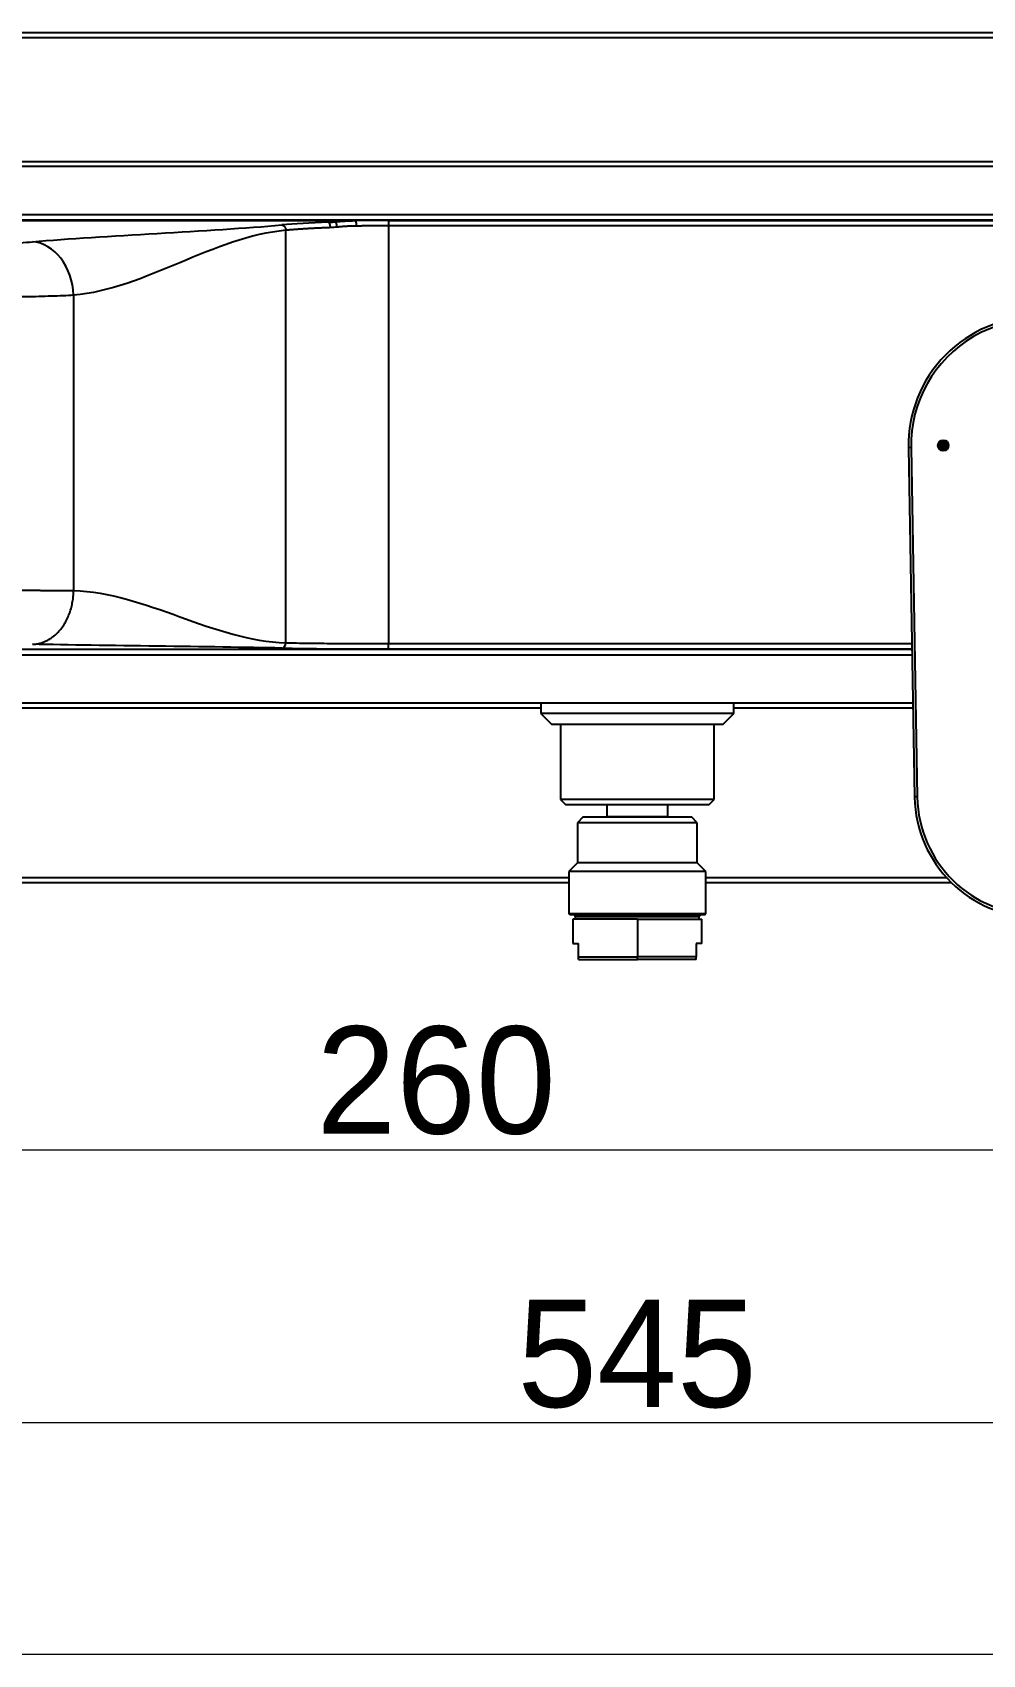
# Model space of a CAD drawing. Extents: x 4791 to 7950, y -233 to 2082.
# Drawn here: x 5575.4 to 5752.4, y 115 to 417.4 of the extents above; entities that cross this region are included whole.
import ezdxf

# ---------------------------------------------------------------- set-up
doc = ezdxf.new("R2010")
doc.units = 0
doc.header["$LTSCALE"] = 10
doc.header["$MEASUREMENT"] = 0
doc.header["$PDMODE"] = 3
doc.header["$PDSIZE"] = -10
doc.layers.get('0').update_dxf_attribs({"linetype": 'CONTINUOUS'})
doc.layers.get('DEFPOINTS').update_dxf_attribs({"linetype": 'CONTINUOUS'})
doc.layers.add('1', color=7, linetype='CONTINUOUS', true_color=0xffffff)
doc.layers.add('DEF_LAYER_CURVE', color=7, linetype='CONTINUOUS')
doc.layers.add('치수선', color=7, linetype='CONTINUOUS', lineweight=20)
doc.styles.add('Daelim Dimension', font='')
doc.styles.get('Daelim Dimension').set_extended_font_data('나눔고딕')
doc.dimstyles.new('DEFAULT', dxfattribs={"dimscale": 2, "dimtxt": 2, "dimasz": 2, "dimexe": 0, "dimexo": 2, "dimgap": 1, "dimtad": 1, "dimdec": 1, "dimzin": 9, "dimdsep": 46, "dimtxsty": 'Daelim Dimension', "dimcen": 0.5, "dimclrd": 252, "dimclre": 252, "dimclrt": 3, "dimadec": 1, "dimazin": 0, "dimtfac": 1, "dimtdec": 1, "dimtix": 1, "dimtmove": 0, "dimatfit": 3, "dimfxl": 1, "dimtolj": 1, "dimtzin": 1, "dimlwd": 9, "dimlwe": 9, "dimarcsym": 0})

# ---------------------------------------------------------------- blocks, each defined once
blk = doc.blocks.new('*D6')
at = {"color": 5, "lineweight": 9, "ltscale": 0.5, "transparency": 16777216}
for p, q in [((5960.58, 299.42), (5960.58, 156.26)), ((5415.58, 298.42), (5415.58, 156.26)), ((5423.58, 158.26), (5952.58, 158.26))]:
    blk.add_line(p, q, dxfattribs=at)
at = {"color": 5, "ltscale": 0.5, "transparency": 16777216}
for points in [[(5423.58, 159.59), (5423.58, 156.92), (5415.58, 158.26)], [(5952.58, 159.59), (5952.58, 156.92), (5960.58, 158.26)]]:
    blk.add_solid(points, dxfattribs=at)
at = {"layer": 'DEFPOINTS', "color": 0, "ltscale": 0.5, "transparency": 16777216}
for p in [(5415.58, 302.42), (5960.58, 303.42), (5960.58, 158.26)]:
    blk.add_point(p, dxfattribs=at)
at = {"color": 7, "ltscale": 0.5, "transparency": 16777216, "insert": (5688.08, 171.03), "char_height": 20, "attachment_point": 5, "style": 'Daelim Dimension'}
blk.add_mtext('\\A1;545', dxfattribs=at)
blk = doc.blocks.new('*D8')
at = {"color": 5, "lineweight": 9, "ltscale": 0.5, "transparency": 16777216}
for p, q in [((5520.63, 259.42), (5520.63, 207.1)), ((5780.63, 259.18), (5780.63, 207.1)), ((5528.63, 209.1), (5772.63, 209.1))]:
    blk.add_line(p, q, dxfattribs=at)
at = {"color": 5, "ltscale": 0.5, "transparency": 16777216}
for points in [[(5528.63, 210.43), (5528.63, 207.77), (5520.63, 209.1)], [(5772.63, 210.43), (5772.63, 207.77), (5780.63, 209.1)]]:
    blk.add_solid(points, dxfattribs=at)
at = {"layer": 'DEFPOINTS', "color": 0, "ltscale": 0.5, "transparency": 16777216}
for p in [(5520.63, 263.42), (5780.63, 263.18), (5780.63, 209.1)]:
    blk.add_point(p, dxfattribs=at)
at = {"color": 7, "ltscale": 0.5, "transparency": 16777216, "insert": (5650.63, 221.99), "char_height": 20, "attachment_point": 5, "style": 'Daelim Dimension'}
blk.add_mtext('\\A1;260', dxfattribs=at)

msp = doc.modelspace()

# ---------------------------------------------------------------- hatches: boundary and pattern name
at = {"layer": '치수선'}
h = msp.add_hatch(color=1, dxfattribs=at)
h.dxf.hatch_style = 1
h.paths.add_polyline_path([(5746.13, 340.41), (5744.13, 340.41, 0.411856), (5745.13, 339.42, 0.411856)])
h.paths.add_polyline_path([(5746.13, 340.41, 0.416575), (5745.13, 341.42, 0.416575), (5744.13, 340.41)])

# ---------------------------------------------------------------- linework, layer by layer
at = {"layer": '1', "color": 7, "linetype": 'Continuous', "lineweight": -3}
for p, q in [((5504.89, 417.4), (5796.37, 417.4)), ((5796.37, 416.42), (5504.89, 416.42)), ((5495.1, 393.35), (5806.16, 393.35)), ((5863.45, 392.4), (5437.82, 392.4)), ((5863.45, 392.4), (5437.82, 392.4)), ((5443.32, 383.49), (5863.45, 383.49)), ((5863.45, 382.39), (5443.32, 382.39)), ((5443.32, 382.38), (5634.13, 382.38)), ((5634.13, 382.31), (5443.37, 382.31)), ((5630.52, 382.02), (5634.13, 382.31)), ((5631.4, 382.07), (5633.48, 382.24)), ((5634.13, 382.31), (5634.13, 382.38)), ((5641.79, 382.33), (5641.79, 381.33)), ((5641.79, 382.33), (5873.66, 382.33)), ((5641.79, 381.33), (5641.79, 303.47)), ((5873.66, 381.33), (5641.79, 381.33)), ((5622.64, 303.64), (5622.64, 380.52)), ((5583.08, 368.41), (5583.08, 313.36)), ((5739.13, 340.01), (5738.63, 340)), ((5738.63, 340), (5739.77, 274.89)), ((5739.13, 340.01), (5740.27, 274.89)), ((5443.32, 302.42), (5739.29, 302.42)), ((5641.79, 303.47), (5739.27, 303.47)), ((5641.79, 302.47), (5641.79, 303.47)), ((5739.29, 302.47), (5641.79, 302.47)), ((5739.3, 301.31), (5443.32, 301.31)), ((5739.46, 292.4), (5437.82, 292.4)), ((5670.13, 291.42), (5495.65, 291.42)), ((5670.13, 292.4), (5670.13, 290.45)), ((5670.13, 290.45), (5672.18, 288.4)), ((5706.13, 290.45), (5670.13, 290.45)), ((5704.08, 288.4), (5706.13, 290.45)), ((5706.13, 290.45), (5706.13, 292.4)), ((5739.48, 291.42), (5706.13, 291.42)), ((5704.08, 288.4), (5672.18, 288.4)), ((5673.83, 288.4), (5673.83, 274.4)), ((5702.43, 274.4), (5702.43, 288.4)), ((5673.83, 274.4), (5674.83, 273.4)), ((5702.43, 274.4), (5673.83, 274.4)), ((5701.43, 273.4), (5674.83, 273.4)), ((5682.43, 273.4), (5682.43, 271.21)), ((5693.83, 271.21), (5693.83, 273.4)), ((5701.43, 273.4), (5702.43, 274.4)), ((5740.27, 274.89), (5739.77, 274.89)), ((5677.97, 271.1), (5676.97, 270.1)), ((5676.97, 270.1), (5676.97, 262.61)), ((5699.3, 270.1), (5676.97, 270.1)), ((5698.3, 271.1), (5677.97, 271.1)), ((5693.83, 271.21), (5682.43, 271.21)), ((5699.3, 270.1), (5698.3, 271.1)), ((5699.3, 262.61), (5699.3, 270.1)), ((5676.97, 262.61), (5675.38, 261.02)), ((5675.38, 261.02), (5675.38, 253.1)), ((5700.88, 261.02), (5675.38, 261.02)), ((5699.3, 262.61), (5676.97, 262.61)), ((5700.88, 261.02), (5699.3, 262.61)), ((5700.88, 253.1), (5700.88, 261.02)), ((5505.04, 259.89), (5675.38, 259.89)), ((5675.38, 258.9), (5505.04, 258.9)), ((5700.88, 259.89), (5745.72, 259.89)), ((5746.67, 258.9), (5700.88, 258.9)), ((5675.38, 253.1), (5675.58, 252.9)), ((5700.88, 253.1), (5675.38, 253.1)), ((5700.68, 252.9), (5675.58, 252.9)), ((5676.13, 252.1), (5676.13, 247.6)), ((5688.13, 252.1), (5676.13, 252.1)), ((5676.33, 252.9), (5676.63, 252.6)), ((5676.63, 252.1), (5676.63, 252.6)), ((5676.63, 252.6), (5699.63, 252.6)), ((5688.13, 252.1), (5700.13, 252.1)), ((5688.13, 252.1), (5688.13, 245.1)), ((5699.93, 252.9), (5699.63, 252.6)), ((5699.63, 252.1), (5699.63, 252.6)), ((5700.13, 247.6), (5700.13, 252.1)), ((5700.68, 252.9), (5700.88, 253.1)), ((5676.13, 247.6), (5677.18, 247.6)), ((5677.18, 245.1), (5677.18, 247.6)), ((5677.18, 245.1), (5688.13, 245.1)), ((5699.08, 245.1), (5688.13, 245.1)), ((5688.13, 244.6), (5688.13, 245.1)), ((5699.08, 247.6), (5699.08, 245.1)), ((5700.13, 247.6), (5699.08, 247.6)), ((5677.18, 244.6), (5688.13, 244.6)), ((5699.08, 244.6), (5688.13, 244.6))]:
    msp.add_line(p, q, dxfattribs=at)
for centre, radius, start, end in [((5762.63, 340.42), 24, 90, 181), ((5762.63, 340.42), 23.5, 359, 181), ((5762.63, 275.28), 22.86, 181, 359), ((5762.63, 275.28), 22.36, 181, 359), ((5687.23, 266.06), 7.04, 132.9838, 134.2004), ((5689.04, 266.06), 7.04, 45.7996, 47.0162)]:
    msp.add_arc(centre, radius, start, end, dxfattribs=at)
for centre, major_axis, ratio, start_param, end_param in [((5641.79, 380.27), (-26, 0), 0.074636, 5.160653, 5.585054), ((5630.52, 381.02), (0.036, -0.999), 0.433175, 1.555249, 3.05892), ((5158.63, 346.27), (-475.93, -36.07), 0.000396, 3.032398, 3.184352), ((5631.84, 381.11), (0.1, -0.995), 0.380953, 1.532367, 3.055163), ((5158.63, 373.26), (-477.2, -9.09), 0.001614, 3.108482, 3.226147), ((5641.79, 381.88), (-26, 0), 0.017455, 4.712389, 4.953853), ((5635.57, 381.32), (0.004, -1), 0.239123, 1.569768, 3.123618), ((5563.93, 379.1), (-15, 0), 0.074636, 1.570796, 2.443461), ((5575.42, 368.41), (0.89, -9.96), 0.764795, 1.502874, 3.02581), ((5621.87, 303.64), (0.021, 1), 0.765976, 3.168744, 4.728311), ((5641.79, 302.93), (-26, 0), 0.017455, 0.698132, 1.570796)]:
    msp.add_ellipse(centre, major_axis=major_axis, ratio=ratio, start_param=start_param, end_param=end_param, dxfattribs=at)
for points in [[(5575.42, 378.38), (5588.71, 379.56), (5608.58, 380.33), (5621.87, 381.52)], [(5632.22, 381.11), (5631.8, 381.06), (5631.37, 381.04), (5630.95, 381.02)], [(5622.64, 380.52), (5609.35, 379.34), (5596.37, 369.59), (5583.08, 368.41)], [(5583.08, 313.36), (5596.29, 313.08), (5609.43, 303.91), (5622.64, 303.64)], [(5621.87, 302.64), (5608.66, 302.91), (5588.63, 303.09), (5575.42, 303.36)], [(5677.18, 244.6), (5677.18, 244.65), (5677.18, 244.75), (5677.18, 244.92), (5677.18, 245.04), (5677.18, 245.1)], [(5699.08, 244.6), (5699.08, 244.65), (5699.08, 244.75), (5699.08, 244.92), (5699.08, 245.04), (5699.08, 245.1)]]:
    msp.add_open_spline(points, degree=3, dxfattribs=at)
for points, weights in [([(5621.87, 381.52), (5622.6, 381.47), (5622.64, 380.52)], [1, 0.723823853386, 1]), ([(5575.42, 303.36), (5583, 303.47), (5583.08, 313.36)], [1, 0.711061948995, 1])]:
    msp.add_rational_spline(points, weights, degree=2, dxfattribs=at)
for points, knots in [([(5630.95, 381.02), (5630.93, 381.02), (5630.89, 381.02), (5630.82, 381.02), (5630.75, 381.01), (5630.68, 381.01), (5630.61, 381.01), (5630.54, 381.01), (5630.48, 381), (5630.41, 381), (5630.34, 381), (5630.27, 380.99), (5630.2, 380.99), (5630.14, 380.99), (5630.07, 380.99), (5630, 380.98), (5629.93, 380.98), (5629.87, 380.98), (5629.8, 380.98), (5629.73, 380.97), (5629.66, 380.97), (5629.6, 380.97), (5629.53, 380.96), (5629.46, 380.96), (5629.39, 380.96), (5629.33, 380.95), (5629.26, 380.95), (5629.19, 380.95), (5629.12, 380.95), (5629.06, 380.94), (5628.99, 380.94), (5628.92, 380.94), (5628.86, 380.93), (5628.79, 380.93), (5628.72, 380.93), (5628.66, 380.92), (5628.59, 380.92), (5628.52, 380.92), (5628.46, 380.91), (5628.39, 380.91), (5628.32, 380.91), (5628.26, 380.9), (5628.19, 380.9), (5628.13, 380.9), (5628.06, 380.89), (5627.99, 380.89), (5627.93, 380.89), (5627.86, 380.88), (5627.8, 380.88), (5627.73, 380.88), (5627.67, 380.87), (5627.6, 380.87), (5627.54, 380.87), (5627.47, 380.86), (5627.41, 380.86), (5627.34, 380.86), (5627.28, 380.85), (5627.21, 380.85), (5627.15, 380.85), (5627.08, 380.84), (5627.02, 380.84), (5626.95, 380.83), (5626.89, 380.83), (5626.82, 380.83), (5626.76, 380.82), (5626.7, 380.82), (5626.63, 380.82), (5626.57, 380.81), (5626.5, 380.81), (5626.44, 380.8), (5626.38, 380.8), (5626.31, 380.8), (5626.25, 380.79), (5626.19, 380.79), (5626.12, 380.78), (5626.06, 380.78), (5626, 380.78), (5625.94, 380.77), (5625.87, 380.77), (5625.81, 380.76), (5625.75, 380.76), (5625.69, 380.76), (5625.62, 380.75), (5625.56, 380.75), (5625.5, 380.74), (5625.44, 380.74), (5625.38, 380.74), (5625.32, 380.73), (5625.25, 380.73), (5625.19, 380.72), (5625.13, 380.72), (5625.07, 380.72), (5625.01, 380.71), (5624.95, 380.71), (5624.89, 380.7), (5624.83, 380.7), (5624.77, 380.69), (5624.71, 380.69), (5624.65, 380.68), (5624.59, 380.68), (5624.53, 380.68), (5624.47, 380.67), (5624.41, 380.67), (5624.35, 380.66), (5624.29, 380.66), (5624.23, 380.65), (5624.17, 380.65), (5624.11, 380.64), (5624.05, 380.64), (5624, 380.64), (5623.94, 380.63), (5623.88, 380.63), (5623.82, 380.62), (5623.76, 380.62), (5623.71, 380.61), (5623.65, 380.61), (5623.59, 380.6), (5623.53, 380.6), (5623.48, 380.59), (5623.42, 380.59), (5623.36, 380.58), (5623.31, 380.58), (5623.25, 380.57), (5623.19, 380.57), (5623.14, 380.56), (5623.08, 380.56), (5623.02, 380.55), (5622.97, 380.55), (5622.91, 380.54), (5622.86, 380.54), (5622.8, 380.53), (5622.75, 380.53), (5622.69, 380.52), (5622.66, 380.52), (5622.64, 380.52)], [0, 0, 0, 0, 0.007157, 0.014321, 0.021491, 0.028667, 0.03585, 0.043039, 0.050235, 0.057437, 0.064645, 0.07186, 0.079081, 0.086308, 0.093542, 0.100782, 0.108029, 0.115282, 0.122541, 0.129807, 0.137079, 0.144357, 0.151642, 0.158933, 0.166231, 0.173535, 0.180845, 0.188162, 0.195485, 0.202815, 0.210151, 0.217493, 0.224842, 0.232197, 0.239558, 0.246926, 0.2543, 0.261681, 0.269068, 0.276461, 0.283861, 0.291267, 0.29868, 0.306099, 0.313524, 0.320956, 0.328394, 0.335838, 0.343289, 0.350746, 0.35821, 0.36568, 0.373157, 0.380639, 0.388129, 0.395624, 0.403126, 0.410635, 0.41815, 0.425671, 0.433198, 0.440732, 0.448273, 0.455819, 0.463373, 0.470932, 0.478498, 0.486071, 0.493649, 0.501234, 0.508826, 0.516424, 0.524028, 0.531639, 0.539256, 0.54688, 0.55451, 0.562146, 0.569789, 0.577438, 0.585093, 0.592755, 0.600423, 0.608098, 0.615779, 0.623467, 0.631161, 0.638861, 0.646568, 0.654281, 0.662, 0.669726, 0.677459, 0.685197, 0.692943, 0.700694, 0.708452, 0.716216, 0.723987, 0.731764, 0.739548, 0.747338, 0.755134, 0.762937, 0.770746, 0.778562, 0.786384, 0.794212, 0.802047, 0.809888, 0.817736, 0.82559, 0.83345, 0.841317, 0.84919, 0.85707, 0.864956, 0.872849, 0.880747, 0.888653, 0.896564, 0.904483, 0.912407, 0.920338, 0.928275, 0.936219, 0.944169, 0.952126, 0.960089, 0.968058, 0.976034, 0.984016, 0.992005, 1, 1, 1, 1]), ([(5630.52, 382.02), (5630.54, 382.02), (5630.59, 382.02), (5630.66, 382.02), (5630.73, 382.03), (5630.79, 382.03), (5630.86, 382.04), (5630.93, 382.04), (5631, 382.04), (5631.06, 382.05), (5631.13, 382.05), (5631.2, 382.06), (5631.27, 382.06), (5631.33, 382.07), (5631.4, 382.07), (5631.47, 382.08), (5631.53, 382.08), (5631.6, 382.09), (5631.66, 382.1), (5631.71, 382.1), (5631.73, 382.1)], [0, 0, 0, 0, 0.057059, 0.11394, 0.170642, 0.227166, 0.283512, 0.339681, 0.395674, 0.451489, 0.507128, 0.562591, 0.617879, 0.672991, 0.727928, 0.78269, 0.837278, 0.891692, 0.945933, 1, 1, 1, 1]), ([(5631.73, 382.1), (5631.75, 382.1), (5631.8, 382.11), (5631.87, 382.12), (5631.94, 382.12), (5632.01, 382.13), (5632.08, 382.14), (5632.15, 382.14), (5632.22, 382.15), (5632.29, 382.16), (5632.36, 382.16), (5632.42, 382.17), (5632.49, 382.17), (5632.56, 382.18), (5632.62, 382.19), (5632.69, 382.19), (5632.75, 382.2), (5632.82, 382.2), (5632.88, 382.21), (5632.95, 382.21), (5633.01, 382.22), (5633.07, 382.22), (5633.14, 382.23), (5633.2, 382.23), (5633.26, 382.23), (5633.32, 382.24), (5633.38, 382.24), (5633.45, 382.25), (5633.51, 382.25), (5633.57, 382.25), (5633.66, 382.26), (5633.76, 382.26), (5633.84, 382.27), (5633.87, 382.27)], [0, 0, 0, 0, 0.033856, 0.067458, 0.100809, 0.133912, 0.16677, 0.199386, 0.231763, 0.263903, 0.29581, 0.327487, 0.358936, 0.39016, 0.421163, 0.451946, 0.482513, 0.512866, 0.543009, 0.572944, 0.602674, 0.632202, 0.66153, 0.690661, 0.719598, 0.748343, 0.7769, 0.805271, 0.833458, 0.861465, 0.889293, 0.962784, 1, 1, 1, 1]), ([(5635.81, 381.32), (5635.79, 381.32), (5635.75, 381.32), (5635.69, 381.32), (5635.63, 381.32), (5635.56, 381.32), (5635.5, 381.32), (5635.44, 381.32), (5635.38, 381.32), (5635.31, 381.31), (5635.25, 381.31), (5635.19, 381.31), (5635.12, 381.31), (5635.06, 381.31), (5634.99, 381.31), (5634.93, 381.3), (5634.86, 381.3), (5634.8, 381.3), (5634.73, 381.3), (5634.67, 381.29), (5634.6, 381.29), (5634.54, 381.29), (5634.47, 381.28), (5634.4, 381.28), (5634.34, 381.28), (5634.27, 381.27), (5634.2, 381.27), (5634.13, 381.27), (5634.07, 381.26), (5634, 381.26), (5633.93, 381.25), (5633.86, 381.25), (5633.79, 381.25), (5633.72, 381.24), (5633.65, 381.24), (5633.58, 381.23), (5633.51, 381.23), (5633.45, 381.22), (5633.37, 381.21), (5633.3, 381.21), (5633.23, 381.2), (5633.16, 381.2), (5633.09, 381.19), (5633.02, 381.19), (5632.95, 381.18), (5632.88, 381.17), (5632.81, 381.17), (5632.73, 381.16), (5632.66, 381.15), (5632.59, 381.15), (5632.52, 381.14), (5632.44, 381.13), (5632.37, 381.12), (5632.3, 381.12), (5632.25, 381.11), (5632.22, 381.11)], [0, 0, 0, 0, 0.016696, 0.033474, 0.050334, 0.067277, 0.084303, 0.101412, 0.118603, 0.135877, 0.153234, 0.170674, 0.188198, 0.205804, 0.223494, 0.241266, 0.259123, 0.277062, 0.295085, 0.313192, 0.331382, 0.349656, 0.368014, 0.386455, 0.404981, 0.42359, 0.442283, 0.461061, 0.479922, 0.498867, 0.517897, 0.537011, 0.556209, 0.575492, 0.594859, 0.61431, 0.633846, 0.653467, 0.673172, 0.692962, 0.712836, 0.732796, 0.75284, 0.772969, 0.793183, 0.813481, 0.833865, 0.854334, 0.874888, 0.895527, 0.916251, 0.93706, 0.957955, 0.978935, 1, 1, 1, 1]), ([(5633.87, 382.27), (5633.89, 382.27), (5633.97, 382.28), (5634.1, 382.28), (5634.25, 382.29), (5634.41, 382.3), (5634.56, 382.3), (5634.7, 382.31), (5634.85, 382.31), (5635, 382.31), (5635.14, 382.32), (5635.29, 382.32), (5635.43, 382.32), (5635.53, 382.32), (5635.57, 382.32)], [0, 0, 0, 0, 0.045316, 0.137207, 0.227926, 0.317523, 0.40605, 0.493556, 0.580093, 0.665709, 0.750457, 0.834387, 0.917551, 1, 1, 1, 1]), ([(5641.79, 381.33), (5641.76, 381.33), (5641.71, 381.33), (5641.63, 381.33), (5641.55, 381.33), (5641.47, 381.33), (5641.39, 381.33), (5641.31, 381.33), (5641.23, 381.33), (5641.15, 381.33), (5641.07, 381.33), (5640.99, 381.33), (5640.91, 381.33), (5640.83, 381.33), (5640.75, 381.33), (5640.67, 381.33), (5640.59, 381.33), (5640.51, 381.33), (5640.43, 381.33), (5640.35, 381.33), (5640.27, 381.33), (5640.19, 381.33), (5640.11, 381.33), (5640.03, 381.33), (5639.95, 381.33), (5639.87, 381.33), (5639.79, 381.33), (5639.71, 381.33), (5639.63, 381.33), (5639.55, 381.33), (5639.47, 381.33), (5639.39, 381.33), (5639.31, 381.33), (5639.23, 381.33), (5639.15, 381.33), (5639.07, 381.33), (5638.99, 381.33), (5638.91, 381.33), (5638.83, 381.33), (5638.75, 381.33), (5638.67, 381.33), (5638.59, 381.33), (5638.51, 381.33), (5638.43, 381.33), (5638.35, 381.33), (5638.27, 381.33), (5638.19, 381.33), (5638.11, 381.33), (5638.03, 381.33), (5637.95, 381.33), (5637.87, 381.33), (5637.79, 381.33), (5637.71, 381.33), (5637.63, 381.33), (5637.55, 381.33), (5637.47, 381.33), (5637.39, 381.33), (5637.31, 381.33), (5637.23, 381.33), (5637.15, 381.33), (5637.07, 381.33), (5637, 381.33), (5636.92, 381.33), (5636.84, 381.33), (5636.76, 381.32), (5636.68, 381.32), (5636.6, 381.32), (5636.52, 381.32), (5636.44, 381.32), (5636.36, 381.32), (5636.28, 381.32), (5636.21, 381.32), (5636.13, 381.32), (5636.05, 381.32), (5635.97, 381.32), (5635.89, 381.32), (5635.84, 381.32), (5635.81, 381.32)], [0, 0, 0, 0, 0.013269, 0.02654, 0.039812, 0.053086, 0.066362, 0.07964, 0.092919, 0.106201, 0.119484, 0.132768, 0.146055, 0.159343, 0.172633, 0.185924, 0.199217, 0.212513, 0.225809, 0.239108, 0.252408, 0.26571, 0.279014, 0.292319, 0.305627, 0.318936, 0.332246, 0.345559, 0.358873, 0.372189, 0.385507, 0.398826, 0.412147, 0.42547, 0.438795, 0.452121, 0.465449, 0.478779, 0.492111, 0.505444, 0.518779, 0.532116, 0.545454, 0.558795, 0.572137, 0.58548, 0.598826, 0.612173, 0.625522, 0.638873, 0.652225, 0.665579, 0.678935, 0.692293, 0.705652, 0.719014, 0.732377, 0.745741, 0.759108, 0.772476, 0.785846, 0.799217, 0.81259, 0.825966, 0.839342, 0.852721, 0.866101, 0.879483, 0.892867, 0.906253, 0.91964, 0.933029, 0.94642, 0.959812, 0.973206, 0.986602, 1, 1, 1, 1]), ([(5583.08, 368.41), (5582.46, 368.37), (5581.8, 368.34), (5580.41, 368.29), (5579.68, 368.26), (5578.18, 368.21), (5577.4, 368.19), (5575.8, 368.14), (5574.99, 368.13), (5573.33, 368.09), (5572.49, 368.08), (5570.79, 368.05), (5569.93, 368.04), (5568.21, 368.03), (5567.35, 368.02), (5565.63, 368.01), (5564.78, 368.01), (5563.93, 368.01)], [0, 0, 0, 0, 0.125, 0.125, 0.25, 0.25, 0.375, 0.375, 0.5, 0.5, 0.625, 0.625, 0.75, 0.75, 0.875, 0.875, 1, 1, 1, 1]), ([(5563.93, 313.45), (5563.96, 313.45), (5564.01, 313.45), (5564.09, 313.45), (5564.17, 313.45), (5564.25, 313.45), (5564.33, 313.45), (5564.41, 313.45), (5564.49, 313.45), (5564.57, 313.45), (5564.65, 313.45), (5564.74, 313.45), (5564.82, 313.45), (5564.9, 313.45), (5564.98, 313.45), (5565.06, 313.45), (5565.14, 313.45), (5565.22, 313.45), (5565.3, 313.45), (5565.38, 313.45), (5565.46, 313.45), (5565.54, 313.45), (5565.62, 313.45), (5565.7, 313.45), (5565.78, 313.45), (5565.86, 313.45), (5565.95, 313.45), (5566.03, 313.45), (5566.11, 313.45), (5566.19, 313.45), (5566.27, 313.45), (5566.35, 313.45), (5566.43, 313.45), (5566.51, 313.45), (5566.59, 313.45), (5566.67, 313.45), (5566.76, 313.45), (5566.84, 313.45), (5566.92, 313.45), (5567, 313.45), (5567.08, 313.45), (5567.16, 313.45), (5567.24, 313.45), (5567.32, 313.45), (5567.4, 313.45), (5567.49, 313.45), (5567.57, 313.45), (5567.65, 313.45), (5567.73, 313.45), (5567.81, 313.45), (5567.89, 313.45), (5567.97, 313.45), (5568.05, 313.45), (5568.14, 313.45), (5568.22, 313.45), (5568.3, 313.45), (5568.38, 313.45), (5568.46, 313.45), (5568.54, 313.45), (5568.62, 313.45), (5568.7, 313.45), (5568.79, 313.45), (5568.87, 313.45), (5568.95, 313.45), (5569.03, 313.45), (5569.11, 313.45), (5569.19, 313.45), (5569.27, 313.45), (5569.35, 313.45), (5569.43, 313.45), (5569.52, 313.45), (5569.6, 313.45), (5569.68, 313.45), (5569.76, 313.45), (5569.84, 313.45), (5569.92, 313.44), (5570, 313.44), (5570.08, 313.44), (5570.16, 313.44), (5570.24, 313.44), (5570.33, 313.44), (5570.41, 313.44), (5570.49, 313.44), (5570.57, 313.44), (5570.65, 313.44), (5570.73, 313.44), (5570.81, 313.44), (5570.89, 313.44), (5570.97, 313.44), (5571.05, 313.44), (5571.13, 313.44), (5571.21, 313.44), (5571.29, 313.44), (5571.37, 313.44), (5571.45, 313.44), (5571.54, 313.44), (5571.62, 313.44), (5571.7, 313.44), (5571.78, 313.44), (5571.86, 313.44), (5571.94, 313.44), (5572.02, 313.44), (5572.1, 313.44), (5572.18, 313.44), (5572.26, 313.44), (5572.34, 313.44), (5572.42, 313.44), (5572.5, 313.44), (5572.58, 313.44), (5572.66, 313.44), (5572.74, 313.44), (5572.81, 313.44), (5572.89, 313.44), (5572.97, 313.43), (5573.05, 313.43), (5573.13, 313.43), (5573.21, 313.43), (5573.29, 313.43), (5573.37, 313.43), (5573.45, 313.43), (5573.53, 313.43), (5573.61, 313.43), (5573.69, 313.43), (5573.76, 313.43), (5573.84, 313.43), (5573.92, 313.43), (5574, 313.43), (5574.08, 313.43), (5574.16, 313.43), (5574.24, 313.43), (5574.31, 313.43), (5574.39, 313.43), (5574.47, 313.43), (5574.55, 313.43), (5574.63, 313.43), (5574.7, 313.43), (5574.78, 313.43), (5574.86, 313.43), (5574.94, 313.43), (5575.02, 313.43), (5575.09, 313.42), (5575.17, 313.42), (5575.25, 313.42), (5575.32, 313.42), (5575.4, 313.42), (5575.48, 313.42), (5575.55, 313.42), (5575.63, 313.42), (5575.71, 313.42), (5575.78, 313.42), (5575.86, 313.42), (5575.94, 313.42), (5576.01, 313.42), (5576.09, 313.42), (5576.17, 313.42), (5576.24, 313.42), (5576.32, 313.42), (5576.39, 313.42), (5576.47, 313.42), (5576.54, 313.42), (5576.62, 313.42), (5576.69, 313.42), (5576.77, 313.42), (5576.85, 313.41), (5576.92, 313.41), (5576.99, 313.41), (5577.07, 313.41), (5577.14, 313.41), (5577.22, 313.41), (5577.29, 313.41), (5577.37, 313.41), (5577.44, 313.41), (5577.51, 313.41), (5577.59, 313.41), (5577.66, 313.41), (5577.74, 313.41), (5577.81, 313.41), (5577.88, 313.41), (5577.96, 313.41), (5578.03, 313.41), (5578.1, 313.41), (5578.17, 313.41), (5578.25, 313.41), (5578.32, 313.4), (5578.39, 313.4), (5578.46, 313.4), (5578.54, 313.4), (5578.61, 313.4), (5578.68, 313.4), (5578.75, 313.4), (5578.82, 313.4), (5578.89, 313.4), (5578.96, 313.4), (5579.03, 313.4), (5579.11, 313.4), (5579.18, 313.4), (5579.25, 313.4), (5579.32, 313.4), (5579.39, 313.4), (5579.46, 313.4), (5579.53, 313.4), (5579.6, 313.39), (5579.67, 313.39), (5579.74, 313.39), (5579.8, 313.39), (5579.87, 313.39), (5579.94, 313.39), (5580.01, 313.39), (5580.08, 313.39), (5580.15, 313.39), (5580.22, 313.39), (5580.28, 313.39), (5580.35, 313.39), (5580.42, 313.39), (5580.49, 313.39), (5580.55, 313.39), (5580.62, 313.39), (5580.69, 313.39), (5580.75, 313.38), (5580.82, 313.38), (5580.89, 313.38), (5580.95, 313.38), (5581.02, 313.38), (5581.09, 313.38), (5581.15, 313.38), (5581.22, 313.38), (5581.28, 313.38), (5581.35, 313.38), (5581.41, 313.38), (5581.48, 313.38), (5581.54, 313.38), (5581.61, 313.38), (5581.67, 313.38), (5581.73, 313.37), (5581.8, 313.37), (5581.86, 313.37), (5581.92, 313.37), (5581.99, 313.37), (5582.05, 313.37), (5582.11, 313.37), (5582.17, 313.37), (5582.24, 313.37), (5582.3, 313.37), (5582.36, 313.37), (5582.42, 313.37), (5582.48, 313.37), (5582.54, 313.37), (5582.61, 313.37), (5582.67, 313.36), (5582.73, 313.36), (5582.79, 313.36), (5582.85, 313.36), (5582.91, 313.36), (5582.97, 313.36), (5583.03, 313.36), (5583.06, 313.36), (5583.08, 313.36)], [0, 0, 0, 0, 0.003668, 0.007337, 0.011009, 0.014683, 0.018359, 0.022037, 0.025718, 0.0294, 0.033085, 0.036771, 0.04046, 0.044151, 0.047844, 0.05154, 0.055237, 0.058937, 0.062638, 0.066342, 0.070048, 0.073756, 0.077466, 0.081178, 0.084893, 0.088609, 0.092328, 0.096049, 0.099772, 0.103497, 0.107224, 0.110953, 0.114685, 0.118418, 0.122154, 0.125892, 0.129632, 0.133374, 0.137118, 0.140865, 0.144613, 0.148364, 0.152116, 0.155871, 0.159628, 0.163387, 0.167149, 0.170912, 0.174678, 0.178445, 0.182215, 0.185987, 0.189761, 0.193537, 0.197316, 0.201096, 0.204879, 0.208663, 0.21245, 0.216239, 0.22003, 0.223823, 0.227619, 0.231416, 0.235216, 0.239018, 0.242821, 0.246627, 0.250436, 0.254246, 0.258058, 0.261873, 0.265689, 0.269508, 0.273329, 0.277152, 0.280977, 0.284805, 0.288634, 0.292466, 0.296299, 0.300135, 0.303973, 0.307813, 0.311655, 0.3155, 0.319346, 0.323195, 0.327045, 0.330898, 0.334753, 0.33861, 0.34247, 0.346331, 0.350195, 0.35406, 0.357928, 0.361798, 0.36567, 0.369544, 0.37342, 0.377299, 0.381179, 0.385062, 0.388947, 0.392834, 0.396723, 0.400614, 0.404507, 0.408403, 0.4123, 0.4162, 0.420102, 0.424006, 0.427912, 0.43182, 0.435731, 0.439643, 0.443558, 0.447475, 0.451393, 0.455314, 0.459238, 0.463163, 0.46709, 0.47102, 0.474952, 0.478885, 0.482821, 0.486759, 0.490699, 0.494642, 0.498586, 0.502533, 0.506482, 0.510432, 0.514385, 0.51834, 0.522298, 0.526257, 0.530219, 0.534182, 0.538148, 0.542116, 0.546086, 0.550058, 0.554032, 0.558009, 0.561987, 0.565968, 0.569951, 0.573936, 0.577923, 0.581912, 0.585903, 0.589897, 0.593892, 0.59789, 0.60189, 0.605892, 0.609896, 0.613902, 0.61791, 0.621921, 0.625934, 0.629948, 0.633965, 0.637984, 0.642005, 0.646029, 0.650054, 0.654082, 0.658111, 0.662143, 0.666177, 0.670213, 0.674251, 0.678291, 0.682334, 0.686378, 0.690425, 0.694474, 0.698525, 0.702578, 0.706633, 0.710691, 0.71475, 0.718812, 0.722876, 0.726941, 0.731009, 0.73508, 0.739152, 0.743226, 0.747303, 0.751381, 0.755462, 0.759545, 0.76363, 0.767717, 0.771807, 0.775898, 0.779992, 0.784087, 0.788185, 0.792285, 0.796387, 0.800492, 0.804598, 0.808706, 0.812817, 0.81693, 0.821045, 0.825162, 0.829281, 0.833402, 0.837525, 0.841651, 0.845779, 0.849908, 0.85404, 0.858174, 0.862311, 0.866449, 0.870589, 0.874732, 0.878877, 0.883024, 0.887172, 0.891324, 0.895477, 0.899632, 0.90379, 0.907949, 0.912111, 0.916275, 0.920441, 0.924609, 0.928779, 0.932952, 0.937126, 0.941303, 0.945482, 0.949663, 0.953846, 0.958031, 0.962218, 0.966408, 0.970599, 0.974793, 0.978989, 0.983187, 0.987387, 0.991589, 0.995794, 1, 1, 1, 1]), ([(5622.65, 303.64), (5623.28, 303.62), (5623.94, 303.61), (5625.33, 303.59), (5626.05, 303.58), (5627.56, 303.55), (5628.34, 303.55), (5629.93, 303.53), (5630.74, 303.52), (5632.4, 303.51), (5633.24, 303.5), (5634.94, 303.49), (5635.8, 303.49), (5637.52, 303.48), (5638.38, 303.48), (5640.09, 303.47), (5640.94, 303.47), (5641.79, 303.47)], [0, 0, 0, 0, 0.125, 0.125, 0.25, 0.25, 0.375, 0.375, 0.5, 0.5, 0.625, 0.625, 0.75, 0.75, 0.875, 0.875, 1, 1, 1, 1])]:
    msp.add_open_spline(points, degree=3, knots=knots, dxfattribs=at)
at = {"layer": 'DEF_LAYER_CURVE', "color": 1, "linetype": 'Continuous'}
msp.add_circle((5745.13, 340.42), 1, dxfattribs=at)
at = {"layer": '치수선'}
msp.add_line((6757.1, 115.03), (5277.26, 115.03), dxfattribs=at)

# ---------------------------------------------------------------- dimensions: what is measured, and where the dimension line sits
at = {"color": 5, "ltscale": 0.5}
for base, p1, p2, picture, middle in [((5960.58, 158.26), (5415.58, 302.42), (5960.58, 303.42), '*D6', (5688.08, 171.03)), ((5780.63, 209.1), (5520.63, 263.42), (5780.63, 263.18), '*D8', (5650.63, 221.99))]:
    dim = msp.add_linear_dim(base=base, p1=p1, p2=p2, dimstyle='DEFAULT', override={"dimtxt": 10, "dimasz": 4, "dimexe": 1, "dimdec": 0, "dimclrd": 5, "dimclre": 5, "dimclrt": 7}, dxfattribs=at)
    dim.commit()
    dim.dimension.update_dxf_attribs({"geometry": picture, "text_midpoint": middle})

doc.saveas('drawing.dxf')
